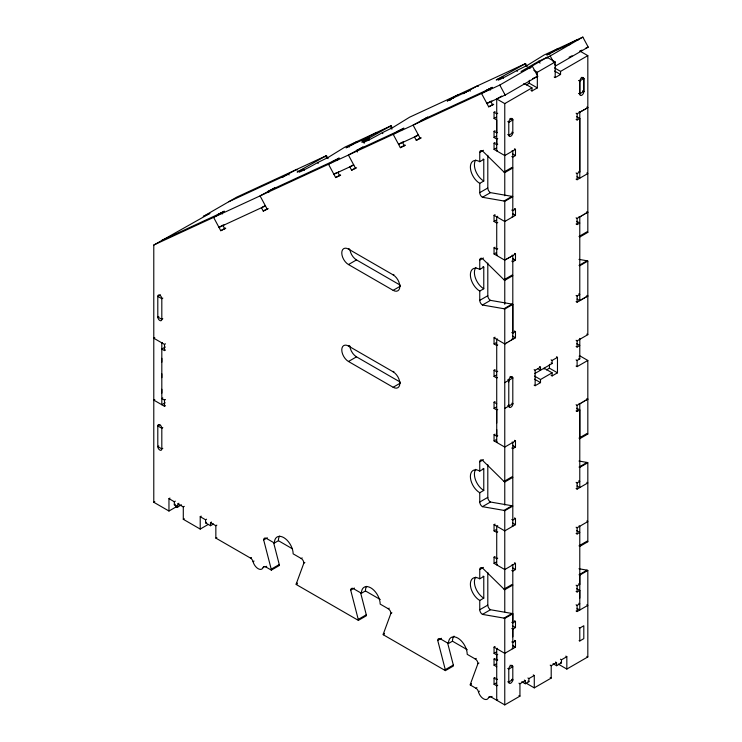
<?xml version="1.0" encoding="UTF-8"?>
<svg xmlns="http://www.w3.org/2000/svg" width="742" height="742" viewBox="0 0 742 742"><rect width="100%" height="100%" fill="white"/><g stroke="black" fill="none" stroke-linecap="round" stroke-linejoin="round"><path stroke-width="1.11" d="M161.812 393.13L161.812 389.262M161.812 377.659L161.812 373.792M161.812 362.189L161.812 358.321M497.734 138.485L496.723 139.06L494.051 137.52L494.051 131.325L495.053 130.75M496.75 666.761L494.051 665.194L494.051 659.007L496.723 660.556L496.723 654.88L497.734 654.305M511.794 448.047L512.805 448.632L515.486 447.083L515.486 440.896L504.764 447.083L494.051 440.896L494.051 434.71L496.723 436.259L496.723 409.955L497.734 409.38M511.794 156.534L512.805 157.109L515.486 155.56L515.486 149.374L504.764 155.56L494.051 149.374L494.051 143.187L496.723 144.736L496.723 139.06M494.051 131.325L496.723 132.874L496.723 119.981L494.051 118.442L494.051 112.246L495.053 111.671M512.805 636.822L512.805 613.792L504.764 618.429L504.764 704.9L519.947 696.135L519.947 683.762L525.308 680.664L525.308 683.762L521.793 681.731M497.734 344.928L496.723 345.503L494.051 343.954L494.051 337.768L504.764 343.954L512.805 339.317L512.805 304.405L504.764 309.052L504.764 505.042M508.78 381.917L508.78 380.312L507.778 379.728M579.78 598.145L579.79 575.115L587.822 570.477L587.822 656.948L566.832 669.061L558.8 664.424L558.8 663.84M579.112 356.206L579.78 355.817L587.822 360.454L587.822 434.033L579.78 438.68L579.78 403.769L579.112 403.388M580.29 300.352L579.78 300.64L579.78 216.85L579.112 216.469M579.79 93.78L579.79 80.887L583.806 78.569L583.806 91.451L579.79 93.78L579.112 93.39M576.098 340.281L577.109 340.866L587.822 334.679L587.822 261.101A3.793 2.189 60 0 0 587.061 260.785L578.973 259.385M360.631 592.849L366.288 614.784A3.784 2.189 60 0 1 366.4 615.739L358.367 620.377L296.206 584.492A3.803 2.189 60 0 1 296.318 583.666L303.858 563.132L304.869 562.547M447.658 643.091L453.325 665.036A3.784 2.189 60 0 1 453.436 665.982L445.395 670.62L383.234 634.735A3.793 2.189 60 0 1 383.345 633.918L390.895 613.374L391.897 612.799M492.085 696.413L491.074 696.998A3.793 2.189 60 0 0 488.551 697.601A7.578 4.378 60 0 1 483.496 698.806A7.578 4.378 60 0 1 478.442 691.767A3.793 2.189 60 0 0 475.919 688.242L470.27 684.987A3.793 2.189 60 0 1 470.382 684.161L477.931 663.626L478.933 663.042M391.906 129.219L390.292 126.214L361.781 142.121L368.403 139.125L369.08 140.377M581.292 111.383L582.294 110.799M583.305 110.224L584.306 109.64M585.308 109.065L586.319 108.48M587.321 107.896L587.822 107.609L587.822 55.641L579.78 51.003M581.292 299.777L582.294 299.193M583.305 298.618L584.306 298.034M585.308 297.459L586.319 296.874M587.321 296.29L587.822 296.002L586.82 295.427M581.292 402.897L582.294 402.322M583.305 401.737L584.306 401.162M585.308 400.578L586.319 400.003M587.321 399.419L587.822 399.131L586.82 398.547M176.995 506.387L168.963 511.025L153.78 502.26L153.78 245.036L209.93 213.371L203.289 216.441L236.837 197.084L326.461 155.644L328.075 158.64M217.656 214.568L224.325 211.182L213.603 217.369L220.773 230.706L225.763 228.286M284.64 175.9L281.96 177.449L296.661 169.417L297.115 170.252M326.461 155.644L325.775 156.033M272.082 189.405L274.763 187.865L260.062 195.888L267.231 209.225L268.242 208.65M352.719 144.421L346.06 147.816L356.772 141.629L357.227 142.455M364.665 138.902L361.985 140.451L376.686 132.419L377.131 133.254M392.212 127.735L391.136 125.741L390.348 126.186M332.564 161.45L339.224 158.055L328.502 164.251L335.672 177.579L340.661 175.158M222.878 225.123L218.983 227.377L265.441 205.896M223.973 224.956L222.962 225.531L224.761 228.87M360.436 148.558L363.116 147.009L348.415 155.041L355.585 168.378L356.587 167.794M220.773 230.706L225.299 228.1M263.466 206.573L261.462 207.732L263.252 211.071L267.231 209.225M263.976 206.285L264.477 205.998M453.881 97.656L447.222 101.042L457.935 94.855L458.38 95.69M397.239 131.538L403.898 128.153L393.186 134.339L400.355 147.677L405.345 145.256M465.828 92.129L463.147 93.677L477.848 85.645L478.293 86.48M263.252 211.071L267.268 208.752M425.12 118.655L427.791 117.106L413.099 125.138L420.269 138.476L421.27 137.891M527.182 66.585L525.568 63.58L496.203 79.96L502.835 76.964L503.512 78.216M336.803 172.561L333.881 174.249L353.795 165.039M338.871 171.829L337.86 172.404L339.66 175.743M352.83 165.141L349.816 166.885L351.606 170.215L355.585 168.378M485.593 90.691L492.252 87.306L481.539 93.492L488.709 106.829L493.69 104.409M553.43 51.625L546.771 55.01L557.492 48.824L557.938 49.658M335.672 177.579L340.198 174.973M554.524 63.942L555.6 65.936L588.221 47.098L582.841 37.1L550.221 55.938L538.933 61.15L521.069 71.464L532.357 66.251L537.737 76.25L505.163 95.059L486.91 103.49L490.814 101.246M565.385 46.097L562.705 47.646L577.406 39.614L577.851 40.448M351.606 170.215L355.622 167.896M529.296 68.598L529.296 67.624L547.16 57.31L555.202 61.948L555.202 77.576L554.191 76.992M153.78 245.036L499.783 85.052L532.357 66.251M402.461 142.093L398.565 144.347L418.469 135.137M403.546 141.926L402.544 142.501L404.334 145.84M417.004 135.526L414.49 136.982L416.281 140.312L420.269 138.476M417.505 135.239L418.507 134.664M400.355 147.677L404.872 145.07M416.281 140.312L420.306 137.993M533.823 70.23L537.338 72.262L555.202 61.948M491.9 101.07L490.898 101.654L492.688 104.984M497.4 150.533L496.723 150.923L496.723 98.955L500.618 96.71M501.249 96.349L501.75 96.061M580.105 51.17L581.886 50.131M160.476 294.834L157.796 296.383L157.796 317.01A2.838 1.642 60 0 0 159.808 320.488A2.838 1.642 60 0 0 161.812 319.329L162.823 318.745M526.282 84.987L529.296 83.243L537.338 87.89L537.338 72.262M488.709 106.829L493.226 104.214M162.823 298.117L161.812 298.701L157.796 296.383A2.838 1.642 60 0 1 159.808 295.223A2.838 1.642 60 0 1 161.812 298.701L161.812 319.329L157.796 317.01L158.797 316.426M496.723 98.955L504.764 103.602L531.977 87.89L531.977 90.978L530.975 90.403M554.524 67.902L560.553 71.39L587.822 55.641M531.977 90.978L537.338 87.89M555.202 77.576L560.553 74.478L560.553 71.39M497.734 113.22L496.723 113.795L494.051 112.246M494.051 118.442L496.556 116.986M508.78 122.309L512.805 119.981L510.125 118.442M496.723 132.874L497.483 132.438M494.051 137.52L496.556 136.064M154.781 337.638L153.78 338.213L164.492 344.399L165.503 343.824M494.051 143.187L495.053 142.603M508.78 135.192L512.805 132.874L512.805 119.842A2.838 1.642 -60 0 0 510.793 118.683A2.838 1.642 -60 0 0 508.78 122.161L508.78 135.192L507.778 134.478M482.439 197.279L490.471 192.642L512.036 196.38A3.784 2.189 60 0 1 512.805 196.695L504.764 201.332A3.784 2.189 60 0 0 503.994 201.017L482.439 197.279A3.793 2.189 60 0 1 479.759 192.642L479.759 183.357A13.263 7.661 60 0 1 470.382 167.117A13.263 7.661 60 0 1 479.759 161.7L479.759 152.425L483.441 150.292M496.723 144.736L497.734 144.152M494.051 149.374L496.556 147.927M162.489 342.47L161.812 342.86L161.812 404.733L165.16 402.795M479.759 161.7L483.775 159.382L483.775 181.039L479.759 183.357M165.327 347.015L161.812 349.046L164.492 350.595L165.503 350.011M576.098 113.22L577.109 113.795L587.822 107.609L587.822 232.376L579.79 237.013A3.793 2.189 60 0 1 579.02 236.448L587.061 231.801A3.793 2.189 60 0 0 587.822 232.376M400.411 286.124L393.13 290.335L348.471 264.551A9.47 5.472 60 0 1 341.774 252.948A9.47 5.472 60 0 1 348.471 249.08L349.222 248.644M576.098 119.406L577.109 119.981L579.78 118.442L579.78 171.996L577.109 173.545L576.098 172.96M503.994 172.042L512.036 167.395A3.793 2.189 60 0 0 512.805 167.97L504.764 172.608A3.793 2.189 60 0 1 503.994 172.042L482.439 150.876A3.793 2.189 60 0 0 479.759 152.425M348.471 264.551L356.512 259.913L400.235 285.151M479.759 192.642L487.8 188.004L487.8 155.328M154.781 399.511L153.78 400.096L164.492 406.282L165.503 405.698M162.823 397.962L161.812 398.547L164.492 400.096L165.503 399.511M503.994 201.017L512.036 196.38M497.734 222.461L496.723 223.045L494.051 221.496L494.051 215.31L495.053 214.726M348.471 249.08L393.13 274.865L393.881 274.429M497.734 216.274L496.723 216.85L496.723 255.526L497.4 255.137M494.051 221.496L496.556 220.04M504.764 304.294L504.764 221.496L515.486 215.31L515.486 209.114L512.805 210.663L511.794 210.088M576.098 179.147L577.109 179.731L587.822 173.545L586.82 172.96M158.797 445.988L157.796 446.563L161.812 448.891L161.812 428.264A2.838 1.642 60 0 0 159.808 424.786L157.796 425.945L157.796 446.563A2.838 1.642 60 0 0 159.808 450.051A2.838 1.642 60 0 0 161.812 448.891L162.823 448.307M162.823 427.68L161.812 428.264L157.796 425.945A2.838 1.642 60 0 1 159.808 424.786M511.794 261.138L512.805 261.713L515.486 260.164L515.486 253.977L504.764 260.164L494.051 253.977L494.051 247.791L495.053 247.207M497.734 248.755L496.723 249.34L494.051 247.791M504.764 309.052A3.793 2.189 60 0 0 503.994 308.737L482.439 304.999A3.793 2.189 60 0 1 479.759 300.362L479.759 291.077A13.263 7.661 60 0 1 470.382 274.837A13.263 7.661 60 0 1 479.759 269.42L479.759 260.145L483.441 258.012M494.051 253.977L496.556 252.53M479.759 269.42L483.775 267.101L483.775 288.759L479.759 291.077M400.411 383.067L393.13 387.268L348.471 361.493A9.47 5.472 60 0 1 341.774 349.89A9.47 5.472 60 0 1 348.471 346.022L349.222 345.587M506.1 259.394L506.777 259.004M508.112 258.235L508.78 257.845M510.125 257.075L510.793 256.686M512.128 255.916L512.805 255.526L512.805 333.13L511.794 332.546M579.78 216.85L580.29 216.562M582.294 215.403L581.292 215.987M584.306 214.243L583.305 214.828M586.319 213.084L585.308 213.659M576.098 217.823L577.109 218.398L587.822 212.212L586.82 211.637M587.321 212.5L587.822 212.212M576.098 224.01L577.109 224.585L579.78 223.045L576.775 221.302M348.471 361.493L356.512 356.846L400.235 382.093M503.994 279.762L512.036 275.115A3.793 2.189 60 0 0 512.805 275.69L504.764 280.328A3.793 2.189 60 0 1 503.994 279.762L482.439 258.596A3.793 2.189 60 0 0 479.759 260.145M479.759 300.362L487.8 295.724L487.8 263.039M482.439 304.999L490.471 300.362L512.036 304.099A3.793 2.189 60 0 1 512.805 304.405M153.78 502.26L154.781 501.675M168.963 511.025L168.963 498.652L169.964 498.067M348.471 346.022L393.13 371.798L393.881 371.371M503.994 308.737L512.036 304.099M587.061 260.785L579.02 265.423A3.793 2.189 60 0 1 579.79 265.738L587.822 261.101M168.963 498.652L174.314 501.74L175.325 501.165M174.314 501.74L174.314 504.838L175.325 504.254M174.314 504.838L177.932 506.925L177.932 503.827L178.933 503.252M175.492 506.545L176.995 507.417L181.475 504.829M177.932 503.827L183.293 506.925L184.294 506.341M494.051 337.768L495.053 337.193M183.293 506.925L183.293 519.298L184.294 518.714M497.4 338.927L496.723 339.317L496.723 423.107M494.051 343.954L496.556 342.507M512.805 333.13L515.486 331.581L515.486 337.768L512.805 339.317L512.128 338.927M576.098 295.427L577.109 296.002L579.78 294.453L578.779 293.878M208.252 524.427L200.219 529.074L200.219 516.701L201.221 516.117M576.098 301.614L577.109 302.189L587.822 296.002M504.764 343.954L505.432 343.574M506.777 342.795L507.445 342.405M508.78 341.635L509.457 341.246M510.793 340.476L511.461 340.086M200.219 516.701L205.58 519.79L206.582 519.214M205.58 519.79L205.58 522.887L206.582 522.303M205.58 522.887L210.487 525.716L210.487 522.628L211.498 522.043M210.487 525.716L213.501 523.982M210.487 522.628L215.848 525.716L216.85 525.141M497.483 377.557L496.723 377.984L494.051 376.444L494.051 370.258L495.053 369.674M497.734 371.223L496.723 371.798L494.051 370.258M494.051 376.444L496.556 374.988M215.848 525.716L215.848 538.098L216.85 537.514M504.764 382.631L512.805 377.984L512.805 403.769L504.764 408.415M534.147 369.664L535.149 370.239L540.51 367.151L540.51 370.239L537.496 368.505M551.111 359.87L552.122 360.445L557.474 357.356L557.474 372.818L552.122 375.916L551.111 375.331M576.098 346.468L577.109 347.052L579.78 345.503L576.775 343.759M534.648 373.625L552.122 363.543L552.122 360.445M546.427 369.924L549.442 368.18L557.474 372.818M496.723 409.955L494.051 408.415L494.051 402.22L495.053 401.645M534.481 376.046L540.51 379.524L552.122 372.818L552.122 375.916M273.594 542.597L279.261 564.541A3.784 2.189 60 0 1 279.372 565.487L271.331 570.125A3.784 2.189 60 0 0 271.22 569.179L263.67 539.926L267.361 537.802M494.051 408.415L496.556 406.959M576.098 359.879L577.109 360.454L579.78 358.915L579.79 338.389M534.147 385.135L535.149 385.71L540.51 382.622L540.51 379.524M576.098 366.066L577.109 366.641L587.822 360.454M263.67 539.926A3.793 2.189 60 0 1 266.35 538.377L274.392 543.023L278.408 540.695A13.263 7.661 60 0 1 279.604 536.095M215.848 538.098L250.527 558.114L251.529 557.539M250.527 558.114A3.793 2.189 60 0 1 253.05 561.638L254.052 561.054M253.05 561.638A7.578 4.378 60 0 0 258.105 568.678A7.578 4.378 60 0 0 263.15 567.472L264.662 566.6M494.051 434.71L495.053 434.126M263.15 567.472A3.793 2.189 60 0 1 265.682 566.869L266.684 566.285M496.723 436.259L497.734 435.675M271.22 569.179L279.261 564.541M494.051 440.896L496.556 439.45M497.4 442.056L496.723 442.445L496.723 429.553M274.392 543.023A13.263 7.661 60 0 1 283.769 537.607A13.263 7.661 60 0 1 293.146 553.847L301.187 558.485L302.189 557.91M576.098 404.733L577.109 405.317L587.822 399.131M482.439 506.665L490.471 502.019L512.036 505.756A3.784 2.189 60 0 1 512.805 506.072L504.764 510.709A3.784 2.189 60 0 0 503.994 510.394L482.439 506.665A3.793 2.189 60 0 1 479.759 502.019L479.759 492.744A13.263 7.661 60 0 1 470.382 476.503A13.263 7.661 60 0 1 479.759 471.087L479.759 461.802L483.441 459.678M576.098 410.929L577.109 411.504L579.78 409.955L579.78 487.559L577.109 486.01M479.759 471.087L483.775 468.768L483.775 490.425L479.759 492.744M296.318 583.666L297.319 583.091M296.206 584.492L297.208 583.908M503.994 481.419L512.036 476.781A3.793 2.189 60 0 0 512.805 477.347L504.764 481.994A3.793 2.189 60 0 1 503.994 481.419L482.439 460.253A3.793 2.189 60 0 0 479.759 461.802M479.759 502.019L487.8 497.381L487.8 464.705M358.367 620.377A3.784 2.189 60 0 0 358.247 619.431L350.706 590.178L354.388 588.044M503.994 510.394L512.036 505.756M587.822 462.758A3.793 2.189 60 0 0 587.052 462.442L579.02 467.089A3.793 2.189 60 0 1 579.78 467.395L587.822 462.758L587.822 541.753L579.79 546.4A3.793 2.189 60 0 1 579.02 545.824L587.052 541.187A3.793 2.189 60 0 0 587.822 541.753M350.706 590.178A3.793 2.189 60 0 1 353.387 588.629L361.419 593.266L365.444 590.947A13.263 7.661 60 0 1 366.641 586.338M497.734 531.838L496.723 532.422L494.051 530.873L494.051 524.687L495.053 524.102M497.734 525.651L496.723 526.236L496.723 564.903L497.4 564.523M494.051 530.873L496.556 529.426M494.051 524.687L504.764 530.873L515.486 524.687L515.486 518.5L512.805 520.049L511.794 519.465M576.098 482.337L577.109 482.921L579.78 481.373L578.779 480.797M576.098 488.524L577.109 489.108L587.822 482.921L586.82 482.337M358.247 619.431L366.288 614.784M361.419 593.266A13.263 7.661 60 0 1 370.796 587.849A13.263 7.661 60 0 1 380.173 604.099L388.214 608.737L389.216 608.152M511.794 570.515L512.805 571.09L515.486 569.55L515.486 563.354L504.764 569.55L494.051 563.354L494.051 557.168L495.053 556.593M497.734 558.142L496.723 558.717L494.051 557.168M504.764 618.429A3.784 2.189 60 0 0 503.994 618.114L482.439 614.385A3.793 2.189 60 0 1 479.759 609.738L479.759 600.463A13.263 7.661 60 0 1 470.382 584.214A13.263 7.661 60 0 1 479.759 578.806L479.759 569.522L483.441 567.398M494.051 563.354L496.556 561.907M383.345 633.918L384.356 633.334M479.759 578.806L483.775 576.488L483.775 598.135L479.759 600.463M383.234 634.735L384.245 634.16M576.098 527.2L577.109 527.785L587.822 521.589L586.82 521.014M576.098 533.387L577.109 533.971L579.78 532.422L576.775 530.678M503.994 589.139L512.036 584.501A3.793 2.189 60 0 0 512.805 585.067L504.764 589.704A3.793 2.189 60 0 1 503.994 589.139L482.439 567.973A3.793 2.189 60 0 0 479.759 569.522M479.759 609.738L487.8 605.101L487.8 572.425M482.439 614.385L490.471 609.738L512.036 613.476A3.784 2.189 60 0 1 512.805 613.792M445.395 670.62A3.784 2.189 60 0 0 445.283 669.674L437.734 640.42L441.425 638.296M437.734 640.42A3.793 2.189 60 0 1 440.414 638.871L448.456 643.518L452.472 641.19A13.263 7.661 60 0 1 454.03 636.117M503.994 618.114L512.036 613.476M587.822 570.477A3.793 2.189 60 0 0 587.061 570.162L579.02 574.8A3.793 2.189 60 0 1 579.79 575.115M511.794 622.334L512.805 622.918L515.486 621.369L515.486 627.556L512.805 629.105L511.794 628.52M576.098 585.206L577.109 585.79L579.78 584.242L579.78 526.236L579.112 525.846M576.098 591.393L577.109 591.977L579.78 590.428L579.78 610.026L577.109 608.477M445.283 669.674L453.325 665.036M496.723 654.88L494.051 653.34L494.051 647.145L495.053 646.57M448.456 643.518A13.263 7.661 60 0 1 457.833 638.101A13.263 7.661 60 0 1 467.21 654.342L475.251 658.979L476.253 658.404M497.4 648.313L496.723 648.693L496.723 700.263L497.734 699.678M494.051 653.34L496.556 651.884M494.051 647.145L504.764 653.34L515.486 647.145L515.486 640.958L512.805 642.507L511.794 641.932M576.098 604.804L577.109 605.379L579.78 603.84L578.779 603.255M494.051 659.007L495.053 658.432M576.098 610.991L577.109 611.575L587.822 605.379L586.82 604.804M496.723 660.556L497.734 659.972M494.051 665.194L496.556 663.747M470.382 684.161L471.383 683.586M470.27 684.987L471.272 684.402M579.112 627.686L579.78 628.075L583.806 625.747L583.806 638.639L579.78 640.958L579.112 640.578M475.919 688.242L476.921 687.667M497.734 685.237L496.723 685.821L494.051 684.272L494.051 678.086L495.053 677.511M497.502 679.218L496.75 679.653L494.051 678.086M478.442 691.767L479.453 691.192M494.051 684.272L496.556 682.826M508.78 681.954L512.805 679.635L512.128 679.245M488.551 697.601L490.564 696.441M527.914 678.002L528.916 678.578L534.277 675.489L534.277 687.862L526.236 683.224M550.202 665.129L551.204 665.713L556.565 662.615L556.565 665.713L553.05 663.682M560.47 659.202L561.481 659.786L566.832 656.689L566.832 669.061M525.308 683.762L528.916 681.675L528.916 678.578M556.565 665.713L561.481 662.875L561.481 659.786M534.277 687.862L551.204 678.086L551.204 665.713M579.112 111.866L580.29 111.959M579.78 403.769L580.29 403.481M391.136 125.741L344.947 147.092L328.057 157.499L317.659 162.581A13.263 0.566 -28.3 0 1 301.317 171.216A13.263 0.566 -28.3 0 1 303.728 169.028L304.396 170.28M525.568 63.58L409.621 117.19L392.741 127.596L382.343 132.679A13.263 0.566 -28.3 0 1 366.001 141.314A13.263 0.566 -28.3 0 1 368.403 139.125M582.841 37.1L544.053 55.038L527.172 65.435L516.775 70.527A13.263 0.566 -28.3 0 1 500.423 79.162A13.263 0.566 -28.3 0 1 502.835 76.964M228.777 201.731L288.629 174.055L289.074 174.889M303.728 169.028L297.134 172.042L325.608 156.126L326.684 158.12M161.793 240.399L221.645 212.731L222.312 213.984M585.503 48.36L588.221 47.098M569.077 57.19L572.063 55.808M532.608 78.624L537.737 76.25M578.973 461.042L587.052 462.442M578.973 568.762L587.052 570.162M581.793 77.4L583.806 78.569M581.292 77.4L583.806 78.856L583.806 91.748A2.838 1.642 -60 0 1 581.793 95.226A2.838 1.642 -60 0 1 579.78 94.067L578.779 93.483M579.112 80.498L579.79 80.887M578.779 80.59L579.78 81.175L579.78 94.067M554.524 71L560.553 74.478M582.804 90.876L583.806 91.451M582.795 91.164L583.806 91.748M529.296 67.624L530.307 68.199M586.82 107.034L587.822 107.609M524.446 83.54L531.977 87.89M576.775 116.698L579.78 118.442M510.292 118.395L512.805 119.842M507.778 121.586L508.78 122.161M511.794 132.159L512.805 132.874M578.779 171.411L579.78 171.996M577.109 176.633L579.78 178.182L579.78 112.246M514.475 148.799L515.486 149.374M512.128 150.533L512.805 150.923L512.805 216.85L512.128 216.469M512.472 153.826L515.486 155.56M514.475 208.539L515.486 209.114M512.472 213.566L515.486 215.31M494.051 215.31L504.764 221.496L504.764 201.332M514.475 253.402L515.486 253.977M512.128 255.137L512.805 255.526M512.472 258.429L515.486 260.164M577.109 299.1L579.78 300.64M586.82 334.095L587.822 334.679M578.779 358.33L579.78 358.915M514.475 330.997L515.486 331.581M556.472 356.772L557.474 357.356M512.472 336.033L515.486 337.768M551.111 362.959L552.122 363.543M552.122 372.818L544.081 368.18L544.081 369.145M539.499 366.567L540.51 367.151M534.481 379.134L540.51 382.622M576.775 408.221L579.78 409.955M510.125 376.444L512.805 377.984M511.794 403.194L512.805 403.769M507.778 405.512L508.78 406.087A2.838 1.669 -58.7 0 0 510.839 407.219A2.838 1.669 -58.7 0 0 512.852 403.741M494.051 402.22L496.723 403.769M514.475 440.312L515.486 440.896M512.128 442.056L512.805 442.445L512.805 526.236L512.128 525.846M512.472 445.339L515.486 447.083M514.475 517.916L515.486 518.5M512.472 522.943L515.486 524.687M578.779 583.666L579.78 584.242M576.775 588.694L579.78 590.428M514.475 562.779L515.486 563.354M512.128 564.523L512.805 564.903L512.805 622.918M512.472 567.806L515.486 569.55M586.82 656.364L587.822 656.948M514.475 620.785L515.486 621.369M565.831 656.104L566.832 656.689M512.472 625.812L515.486 627.556M560.47 662.3L561.481 662.875M555.563 662.04L556.565 662.615M514.475 640.383L515.486 640.958M512.472 645.41L515.486 647.145M512.128 648.313L512.805 648.693L512.805 629.105M550.202 677.511L551.204 678.086M533.275 674.905L534.277 675.489M510.125 665.194L512.805 666.743L512.805 680.015A2.115 1.224 -60 0 1 512.574 681.073L511.526 682.566A3.478 2.003 -60 0 1 510.06 683.41L509.012 683.122A2.115 1.224 -60 0 1 508.78 682.334L508.78 669.061A2.838 1.642 -59.9 0 1 510.793 665.583A2.838 1.642 -59.9 0 1 512.805 666.743L508.78 669.061L507.778 668.486M527.914 681.091L528.916 681.675M524.297 680.089L525.308 680.664M278.408 540.695L292.227 548.681M365.444 590.947L380.247 599.499M452.472 641.19L467.284 649.742M518.946 683.178L519.947 683.762M511.794 679.44L512.805 680.015M507.778 681.759L508.78 682.334M518.946 695.551L519.947 696.135M278.649 565.07L279.372 565.487M183.293 519.298L200.219 529.074M265.682 566.869L271.331 570.125M491.074 696.998L504.764 704.9M569.661 44.808L569.364 44.26L549.451 53.461L549.896 54.296M550.221 55.938L553.449 61.938M538.933 61.15L540.009 63.153M524.724 64.062L525.8 66.066M516.775 70.527L517.276 71.464M499.783 85.052L505.163 95.059M490.249 90.097L489.572 88.855L421.131 120.492L421.577 121.326M470.252 91.118L469.807 90.292L449.893 99.493L450.348 100.328M401.672 130.536L401.218 129.702L356.457 150.403L357.347 152.064M382.343 132.679L382.844 133.616M369.544 138.726L368.653 137.057L348.74 146.267L349.185 147.101M363.116 141.258L364.192 143.262M336.989 160.439L336.543 159.604L268.103 191.25L268.771 192.503M317.659 162.581L318.17 163.518M508.78 404.483L508.78 406.087L508.78 380.312M579.78 628.075L579.78 640.958M577.109 113.795L577.109 119.981M577.109 173.545L577.109 179.731M577.109 218.398L577.109 224.585M577.109 296.002L577.109 302.189M577.109 340.866L577.109 347.052M577.109 360.454L577.109 366.641M577.109 405.317L577.109 411.504M577.109 482.921L577.109 489.108M577.109 527.785L577.109 533.971M577.109 585.79L577.109 591.977M577.109 605.379L577.109 611.575M549.442 364.313L549.442 368.18M547.16 57.31L547.16 58.284M535.149 370.239L535.149 385.71M529.296 80.312L529.296 83.243M523.935 83.438L523.935 84.217M504.764 94.317L504.764 95.245M504.764 103.602L504.764 195.767M504.764 510.709L504.764 611.798M176.995 505.803L176.995 507.417M164.492 344.399L164.492 350.595M164.492 400.096L164.492 406.282M490.471 192.642A3.793 2.189 60 0 1 487.8 188.004M490.471 300.362A3.793 2.189 60 0 1 487.8 295.724M508.836 380.284A2.838 1.605 -61.3 0 1 510.83 376.797A2.838 1.605 -61.3 0 1 512.759 378.012M490.471 502.019A3.793 2.189 60 0 1 487.8 497.381M490.471 609.738A3.793 2.189 60 0 1 487.8 605.101M475.251 658.979A3.793 2.189 60 0 1 477.931 663.626M388.214 608.737A3.793 2.189 60 0 1 390.895 613.374M301.187 558.485A3.793 2.189 60 0 1 303.858 563.132M393.13 274.865A9.47 5.472 60 0 1 399.827 286.468A9.47 5.472 60 0 1 393.13 290.335M356.512 259.913A9.47 5.472 60 0 1 349.936 249.878M393.13 371.798A9.47 5.472 60 0 1 399.827 383.401A9.47 5.472 60 0 1 393.13 387.268M356.512 356.846A9.47 5.472 60 0 1 349.844 346.013M483.775 288.759A13.263 7.661 60 0 1 475.529 278.324A13.263 7.661 60 0 1 475.928 267.472M482.931 266.656A13.263 7.661 60 0 1 483.775 267.101M483.775 598.135A13.263 7.661 60 0 1 475.603 587.887A13.263 7.661 60 0 1 475.77 577.053M483.088 576.117A13.263 7.661 60 0 1 483.775 576.488M483.775 490.425A13.263 7.661 60 0 1 475.603 480.167A13.263 7.661 60 0 1 475.77 469.334M483.088 468.397A13.263 7.661 60 0 1 483.775 468.768M483.775 181.039A13.263 7.661 60 0 1 475.603 170.79A13.263 7.661 60 0 1 475.77 159.947M483.088 159.02A13.263 7.661 60 0 1 483.775 159.382M579.78 81.175A2.838 1.642 -60 0 1 581.793 77.697A2.838 1.642 -60 0 1 583.806 78.856M512.805 132.735A2.838 1.642 -60 0 1 510.793 136.213A2.838 1.642 -60 0 1 508.78 135.053M587.822 434.033A3.793 2.189 60 0 1 587.052 433.467L579.02 438.105A3.793 2.189 60 0 0 579.78 438.68"/></g></svg>
